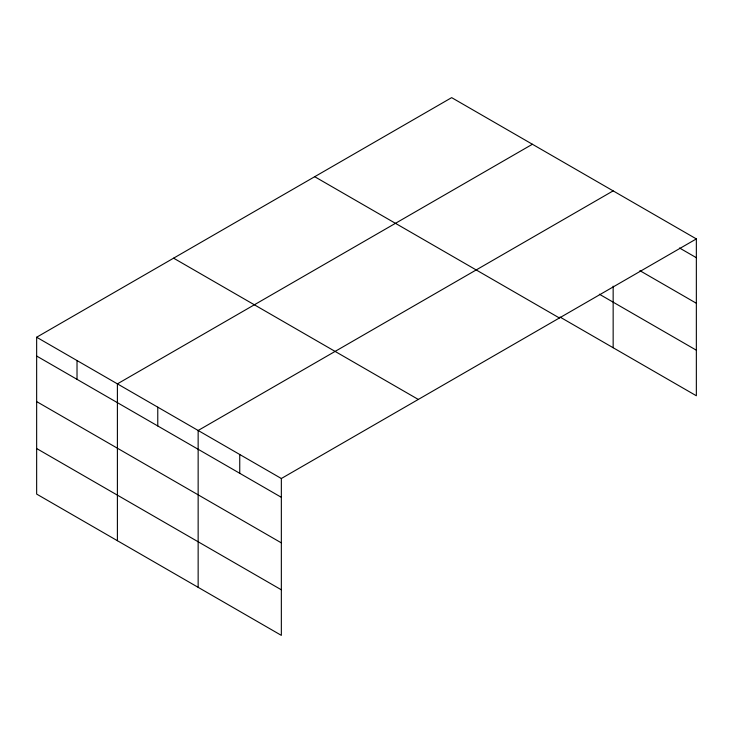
<?xml version="1.0" encoding="UTF-8"?>
<svg xmlns="http://www.w3.org/2000/svg" width="733" height="733" viewBox="0 0 733 733"><rect width="100%" height="100%" fill="white"/><g stroke="black" fill="none" stroke-linecap="round" stroke-linejoin="round"><path stroke-width="1.1" d="M696.35 238.912L451.656 97.636L36.65 337.235L36.65 494.088L281.344 635.364L281.344 478.512L696.35 238.912L696.35 395.765L559.975 317.032M532.405 144.254L117.399 383.863L117.399 540.707M613.155 190.873L198.148 430.482L198.148 587.325M679.509 247.983L696.35 257.704M639.9 270.669L696.35 303.26M599.365 294.208L696.35 350.2M314.704 176.708L559.398 317.975M173.602 258.172L418.296 399.439M36.65 337.235L281.344 478.512M36.65 356.036L281.344 497.313M36.65 401.592L281.344 542.869M36.65 448.532L281.344 589.808M613.155 286.145L613.155 347.726M239.746 454.497L239.746 473.289M157.769 407.172L157.769 425.965M77.02 360.554L77.02 379.346"/></g></svg>
